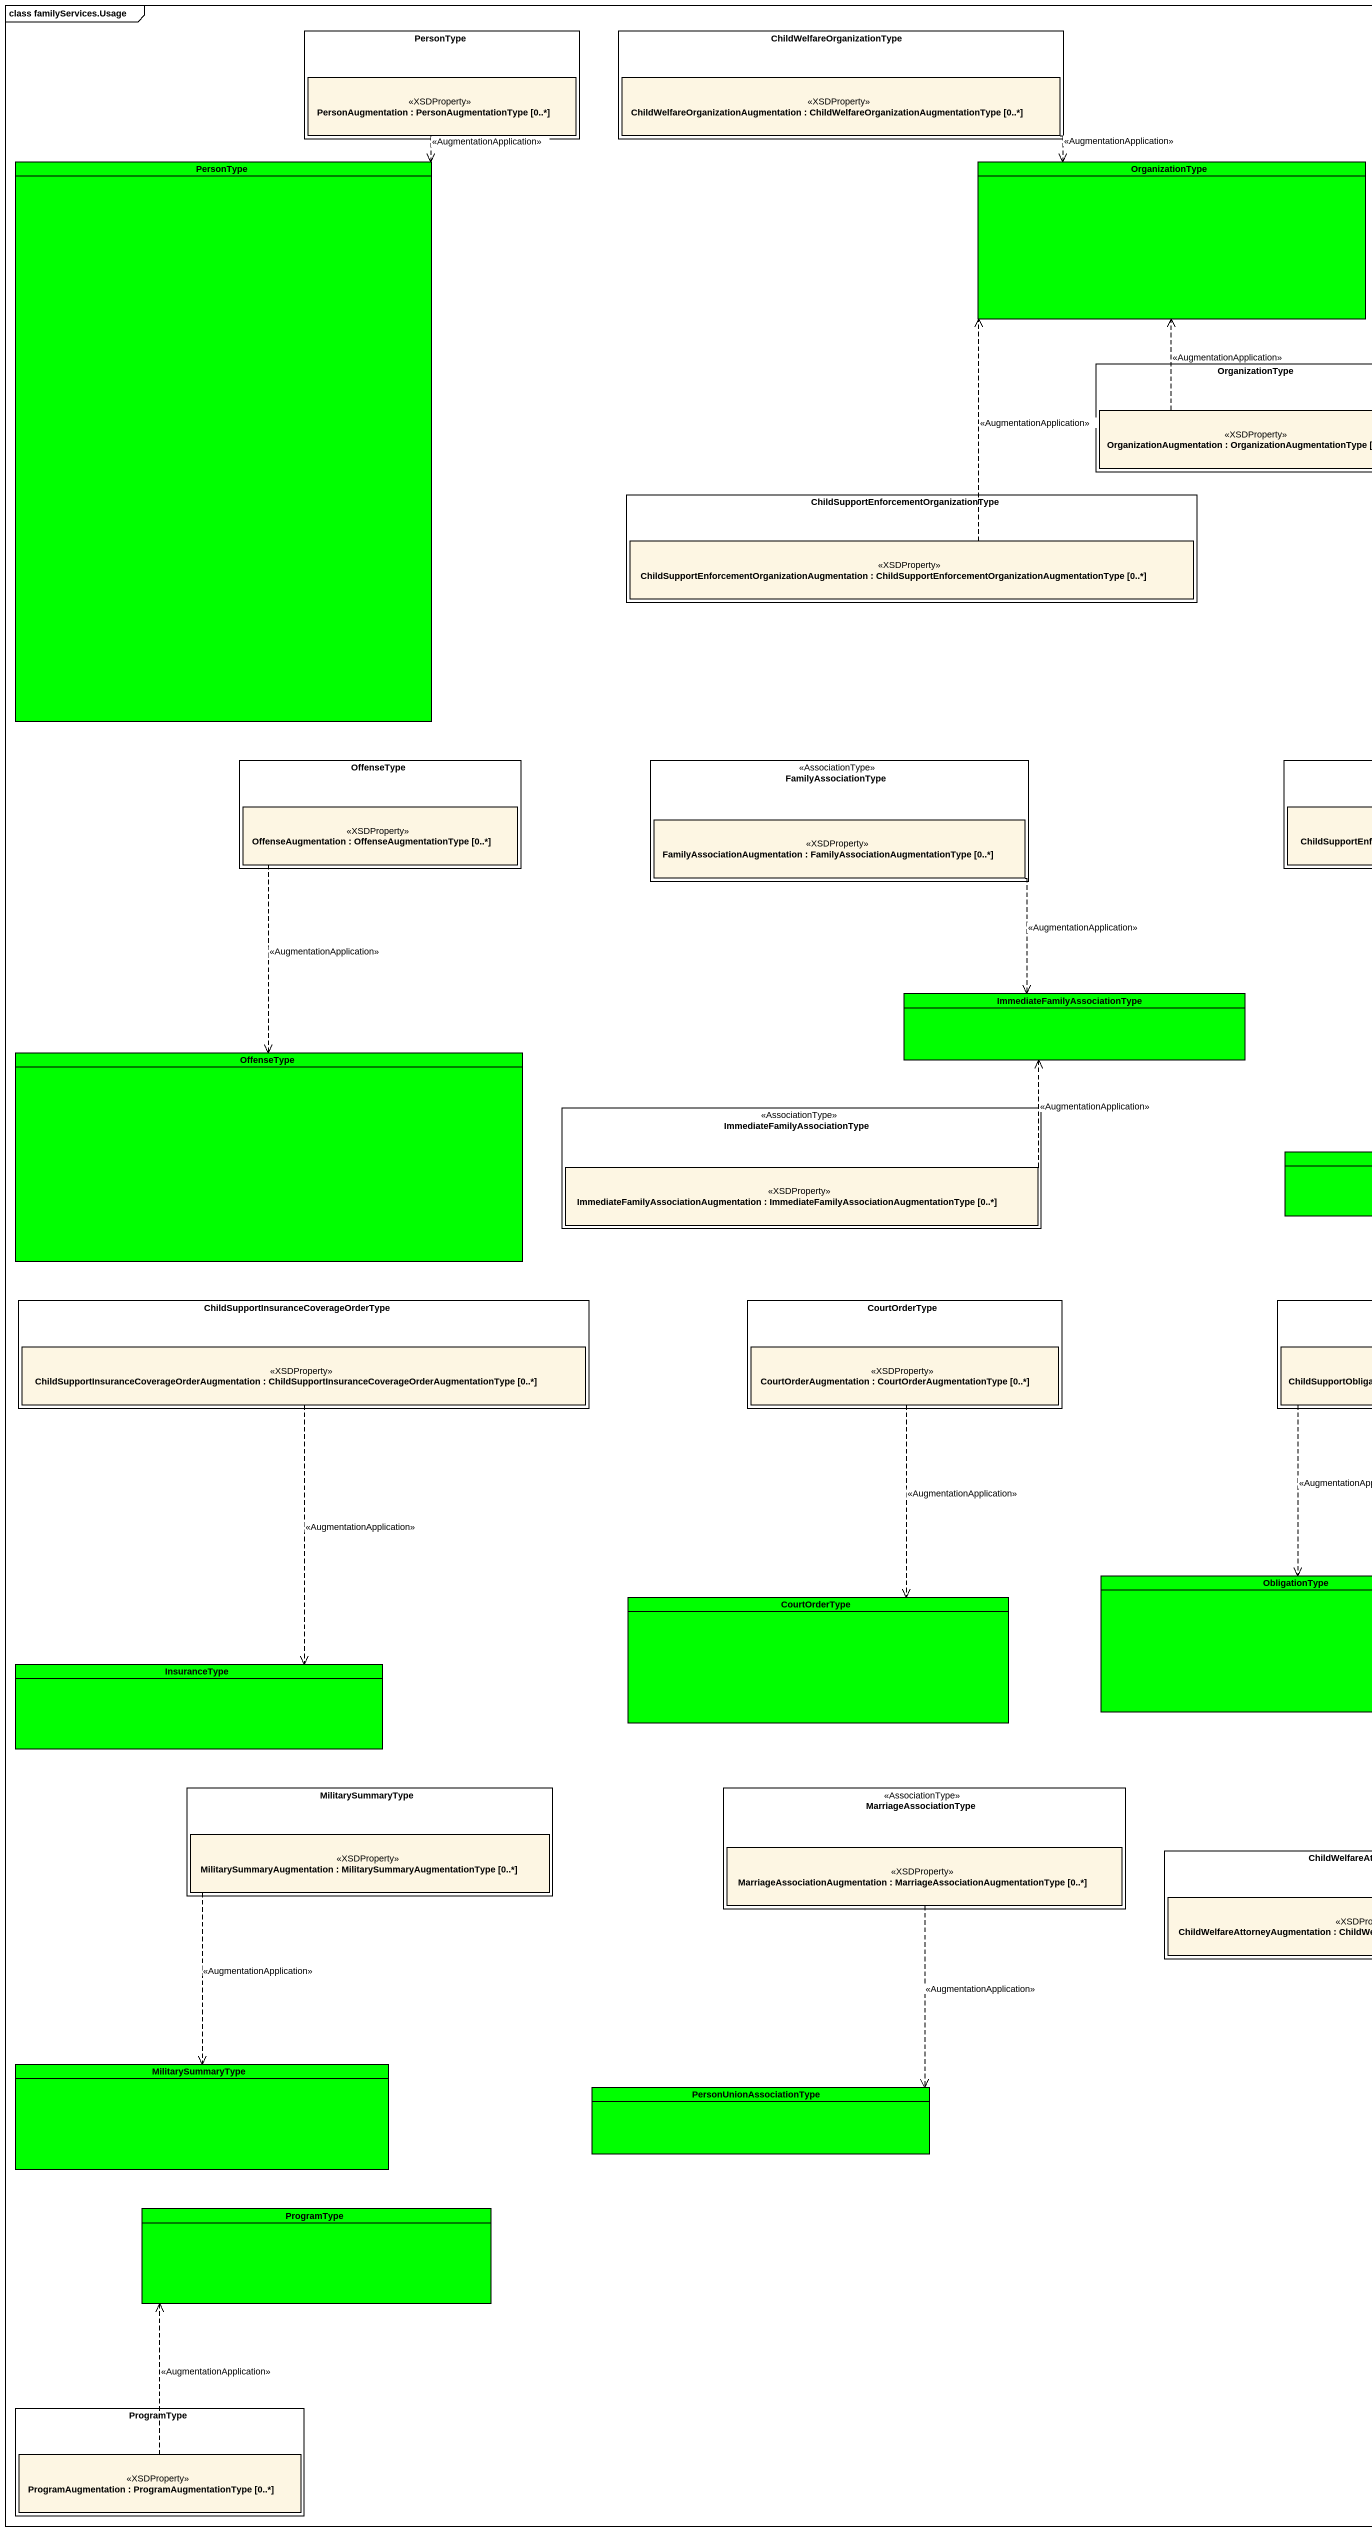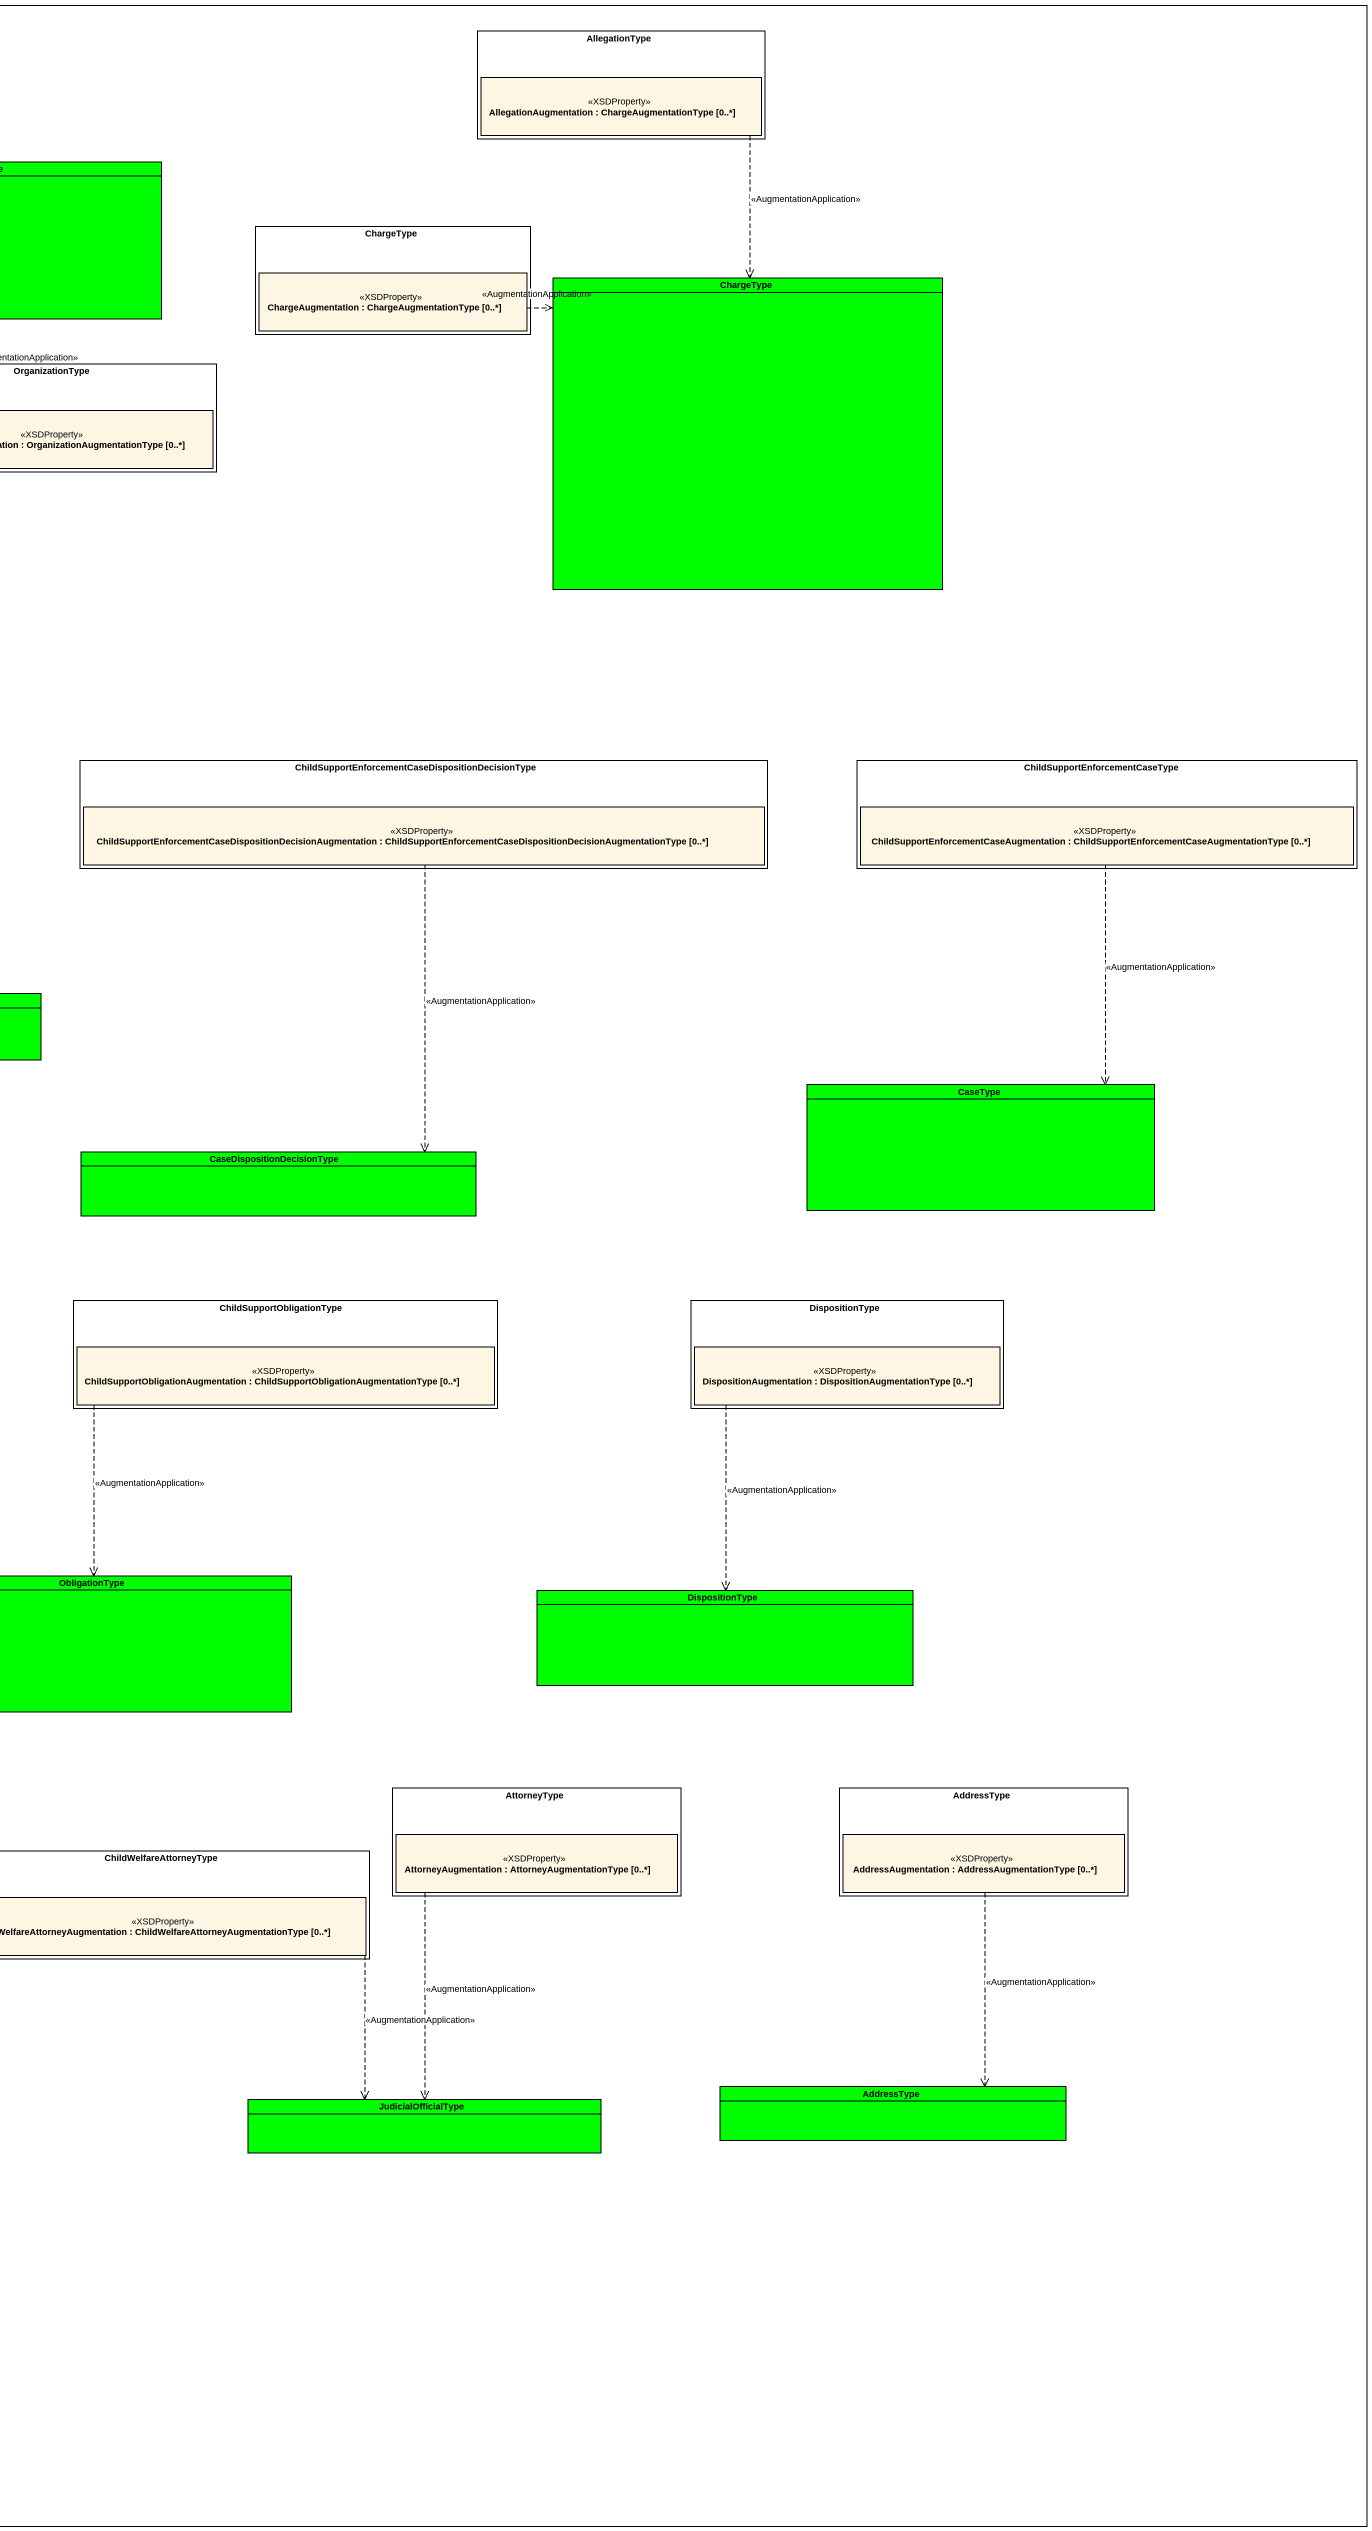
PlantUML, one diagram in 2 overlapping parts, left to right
@startuml
mainframe class familyServices.Usage
allowmixing
hide circle
hide empty members
rectangle PersonType {
  rectangle "PersonAugmentation : PersonAugmentationType [0..*]" as PersonAugmentation <<XSDProperty>>
}
rectangle ChildWelfareOrganizationType {
  rectangle "ChildWelfareOrganizationAugmentation : ChildWelfareOrganizationAugmentationType [0..*]" as ChildWelfareOrganizationAugm <<XSDProperty>>
}
rectangle AllegationType {
  rectangle "AllegationAugmentation : ChargeAugmentationType [0..*]" as AllegationAugmentation <<XSDProperty>>
}
class "PersonType" as PersonType_2 #00FF00
class OrganizationType #00FF00
rectangle ChargeType {
  rectangle "ChargeAugmentation : ChargeAugmentationType [0..*]" as ChargeAugmentation <<XSDProperty>>
}
class "ChargeType" as ChargeType_2 #00FF00
rectangle "OrganizationType" as OrganizationType_2 {
  rectangle "OrganizationAugmentation : OrganizationAugmentationType [0..*]" as OrganizationAugmentation <<XSDProperty>>
}
rectangle "ChildSupportEnforcementOrganizationType" as ChildSupportEnforcementOrgan {
  rectangle "ChildSupportEnforcementOrganizationAugmentation : ChildSupportEnforcementOrganizationAugmentationType [0..*]" as ChildSupportEnforcementOrgan_2 <<XSDProperty>>
}
rectangle OffenseType {
  rectangle "OffenseAugmentation : OffenseAugmentationType [0..*]" as OffenseAugmentation <<XSDProperty>>
}
rectangle FamilyAssociationType <<AssociationType>> {
  rectangle "FamilyAssociationAugmentation : FamilyAssociationAugmentationType [0..*]" as FamilyAssociationAugmentatio <<XSDProperty>>
}
rectangle "ChildSupportEnforcementCaseDispositionDecisionType" as ChildSupportEnforcementCaseD {
  rectangle "ChildSupportEnforcementCaseDispositionDecisionAugmentation : ChildSupportEnforcementCaseDispositionDecisionAugmentationType [0..*]" as ChildSupportEnforcementCaseD_2 <<XSDProperty>>
}
rectangle "ChildSupportEnforcementCaseType" as ChildSupportEnforcementCaseT {
  rectangle "ChildSupportEnforcementCaseAugmentation : ChildSupportEnforcementCaseAugmentationType [0..*]" as ChildSupportEnforcementCaseA <<XSDProperty>>
}
class "ImmediateFamilyAssociationType" as ImmediateFamilyAssociationTy #00FF00
class "OffenseType" as OffenseType_2 #00FF00
class CaseType #00FF00
rectangle "ImmediateFamilyAssociationType" as ImmediateFamilyAssociationTy_2 <<AssociationType>> {
  rectangle "ImmediateFamilyAssociationAugmentation : ImmediateFamilyAssociationAugmentationType [0..*]" as ImmediateFamilyAssociationAu <<XSDProperty>>
}
class CaseDispositionDecisionType #00FF00
rectangle "ChildSupportInsuranceCoverageOrderType" as ChildSupportInsuranceCoverag {
  rectangle "ChildSupportInsuranceCoverageOrderAugmentation : ChildSupportInsuranceCoverageOrderAugmentationType [0..*]" as ChildSupportInsuranceCoverag_2 <<XSDProperty>>
}
rectangle CourtOrderType {
  rectangle "CourtOrderAugmentation : CourtOrderAugmentationType [0..*]" as CourtOrderAugmentation <<XSDProperty>>
}
rectangle ChildSupportObligationType {
  rectangle "ChildSupportObligationAugmentation : ChildSupportObligationAugmentationType [0..*]" as ChildSupportObligationAugmen <<XSDProperty>>
}
rectangle DispositionType {
  rectangle "DispositionAugmentation : DispositionAugmentationType [0..*]" as DispositionAugmentation <<XSDProperty>>
}
class "CourtOrderType" as CourtOrderType_2 #00FF00
class ObligationType #00FF00
class "DispositionType" as DispositionType_2 #00FF00
class InsuranceType #00FF00
rectangle MilitarySummaryType {
  rectangle "MilitarySummaryAugmentation : MilitarySummaryAugmentationType [0..*]" as MilitarySummaryAugmentation <<XSDProperty>>
}
rectangle MarriageAssociationType <<AssociationType>> {
  rectangle "MarriageAssociationAugmentation : MarriageAssociationAugmentationType [0..*]" as MarriageAssociationAugmentat <<XSDProperty>>
}
rectangle AttorneyType {
  rectangle "AttorneyAugmentation : AttorneyAugmentationType [0..*]" as AttorneyAugmentation <<XSDProperty>>
}
rectangle AddressType {
  rectangle "AddressAugmentation : AddressAugmentationType [0..*]" as AddressAugmentation <<XSDProperty>>
}
rectangle ChildWelfareAttorneyType {
  rectangle "ChildWelfareAttorneyAugmentation : ChildWelfareAttorneyAugmentationType [0..*]" as ChildWelfareAttorneyAugmenta <<XSDProperty>>
}
class "MilitarySummaryType" as MilitarySummaryType_2 #00FF00
class PersonUnionAssociationType #00FF00
class JudicialOfficialType #00FF00
class "AddressType" as AddressType_2 #00FF00
class ProgramType #00FF00
rectangle "ProgramType" as ProgramType_2 {
  rectangle "ProgramAugmentation : ProgramAugmentationType [0..*]" as ProgramAugmentation <<XSDProperty>>
}
PersonAugmentation ..> PersonType_2 : <<AugmentationApplication>>
ChildWelfareOrganizationAugm .right.> OrganizationType : <<AugmentationApplication>>
AllegationAugmentation ..> ChargeType_2 : <<AugmentationApplication>>
ChargeAugmentation .right.> ChargeType_2 : <<AugmentationApplication>>
OrganizationAugmentation .up.> OrganizationType : <<AugmentationApplication>>
ChildSupportEnforcementOrgan_2 .up.> OrganizationType : <<AugmentationApplication>>
OffenseAugmentation ..> OffenseType_2 : <<AugmentationApplication>>
FamilyAssociationAugmentatio ..> ImmediateFamilyAssociationTy : <<AugmentationApplication>>
ChildSupportEnforcementCaseD_2 ..> CaseDispositionDecisionType : <<AugmentationApplication>>
ChildSupportEnforcementCaseA ..> CaseType : <<AugmentationApplication>>
ImmediateFamilyAssociationAu .up.> ImmediateFamilyAssociationTy : <<AugmentationApplication>>
ChildSupportInsuranceCoverag_2 ..> InsuranceType : <<AugmentationApplication>>
CourtOrderAugmentation ..> CourtOrderType_2 : <<AugmentationApplication>>
ChildSupportObligationAugmen ..> ObligationType : <<AugmentationApplication>>
DispositionAugmentation ..> DispositionType_2 : <<AugmentationApplication>>
MilitarySummaryAugmentation ..> MilitarySummaryType_2 : <<AugmentationApplication>>
MarriageAssociationAugmentat ..> PersonUnionAssociationType : <<AugmentationApplication>>
AttorneyAugmentation ..> JudicialOfficialType : <<AugmentationApplication>>
AddressAugmentation ..> AddressType_2 : <<AugmentationApplication>>
ChildWelfareAttorneyAugmenta ..> JudicialOfficialType : <<AugmentationApplication>>
ProgramAugmentation .up.> ProgramType : <<AugmentationApplication>>
@enduml
